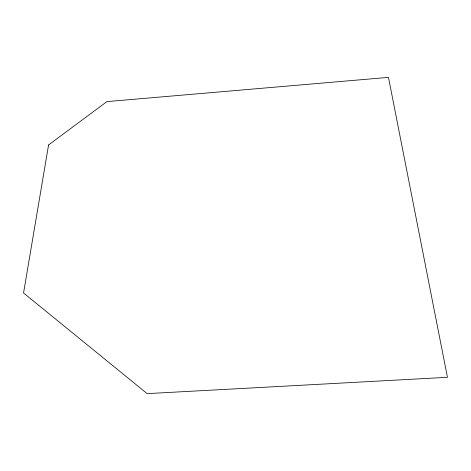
<?xml version="1.0" encoding="UTF-8"?>
<svg xmlns="http://www.w3.org/2000/svg" width="471" height="471" viewBox="0 0 471 471"><rect width="100%" height="100%" fill="white"/><g stroke="black" fill="none" stroke-linecap="round" stroke-linejoin="round"><path stroke-width="0.71" d="M48.572 144.95L23.55 292.974L147.164 393.626L447.45 377.312L388.469 77.374L106.935 101.606L48.572 144.95"/></g></svg>
